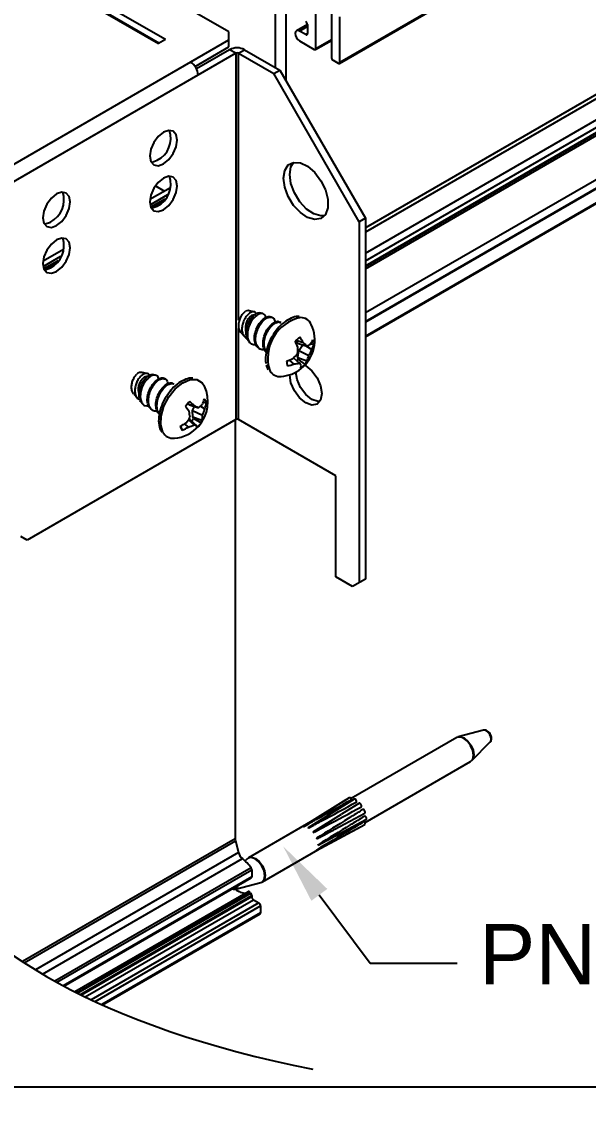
# Model space of a CAD drawing. Extents: x 0 to 11.1, y -12.5 to 0.1.
# Drawn here: x 5.51 to 7.854, y -12.457 to -7.981 of the extents above; entities that cross this region are included whole.
import ezdxf
from ezdxf import colors
from ezdxf.entities.mleader import LeaderData, LeaderLine
from ezdxf.math import Vec2, Vec3

# ---------------------------------------------------------------- set-up
doc = ezdxf.new("R2010")
doc.units = 0
doc.header["$LTSCALE"] = 0.5
doc.header["$MEASUREMENT"] = 0
for name, color, linetype in [('Dimension', 10, 'CONTINUOUS'), ('FAB DWG', 221, 'CONTINUOUS'), ('Hardware', 242, 'CONTINUOUS'), ('Housing', 150, 'CONTINUOUS'), ('Mounting', 4, 'CONTINUOUS')]:
    doc.layers.add(name, color=color, linetype=linetype)
doc.layers.add('Text-Unprinted', color=131, linetype='CONTINUOUS', plot=False)
doc.styles.get("Standard").update_dxf_attribs({"font": 'arial.ttf'})

msp = doc.modelspace()

# ---------------------------------------------------------------- linework, layer by layer
at = {"layer": 'Dimension', "transparency": 16777216}
msp.add_open_spline([(2.472, -8.0696), (4.2398, -8.4231), (4.5934, -10.1909), (4.9469, -11.9586), (6.7147, -12.3122)], degree=3, dxfattribs=at)
at = {"layer": 'Hardware', "transparency": 16777216}
for p, q in [((6.4712, -9.1803), (6.451, -9.176)), ((6.5064, -9.1877), (6.4948, -9.1852)), ((6.5478, -9.2044), (6.5433, -9.2019)), ((6.5831, -9.2249), (6.5787, -9.2223)), ((6.4174, -9.2673), (6.4302, -9.2816)), ((6.4501, -9.3038), (6.4543, -9.3084)), ((6.6503, -9.31), (6.6422, -9.3009)), ((6.6451, -9.298), (6.6744, -9.3081)), ((6.6503, -9.31), (6.6896, -9.3219)), ((6.492, -9.3316), (6.4964, -9.3342)), ((6.6518, -9.3688), (6.6562, -9.3399)), ((6.6562, -9.3399), (6.6731, -9.3169)), ((6.6562, -9.3399), (6.6974, -9.3615)), ((6.6855, -9.3206), (6.7095, -9.3369)), ((6.7055, -9.3126), (6.7182, -9.3161)), ((6.6159, -9.3803), (6.6364, -9.3964)), ((6.6349, -9.3703), (6.6592, -9.3926)), ((6.6535, -9.3777), (6.6518, -9.3688)), ((6.6518, -9.3688), (6.6893, -9.3838)), ((6.6535, -9.3777), (6.6828, -9.3983)), ((6.0279, -9.4351), (6.009, -9.4312)), ((6.063, -9.4425), (6.0512, -9.44)), ((6.1045, -9.4588), (6.1001, -9.4563)), ((6.1399, -9.4792), (6.1354, -9.4767)), ((5.9743, -9.5211), (5.9872, -9.5356)), ((6.007, -9.5576), (6.0112, -9.5624)), ((6.0363, -9.572), (6.0196, -9.5691)), ((6.2038, -9.5652), (6.1954, -9.5612)), ((6.1962, -9.5603), (6.223, -9.5689)), ((6.2038, -9.5652), (6.2417, -9.577)), ((6.2165, -9.5885), (6.2254, -9.5719)), ((6.2497, -9.5705), (6.2673, -9.5813)), ((6.2608, -9.5543), (6.2743, -9.5568)), ((6.0488, -9.586), (6.0532, -9.5885)), ((6.2177, -9.6146), (6.2165, -9.5885)), ((6.2165, -9.5885), (6.2584, -9.608)), ((6.2215, -9.6216), (6.2177, -9.6146)), ((6.2177, -9.6146), (6.2551, -9.6282)), ((6.2215, -9.6216), (6.2528, -9.6391)), ((6.1678, -9.6578), (6.1744, -9.6694)), ((6.1821, -9.6443), (6.2, -9.6572)), ((6.1996, -9.6269), (6.2232, -9.6477)), ((6.2017, -9.6239), (6.2072, -9.6265)), ((6.2072, -9.6265), (6.2344, -9.6514))]:
    msp.add_line(p, q, dxfattribs=at)
at = {"layer": 'Hardware', "lineweight": 25, "transparency": 16777216}
for p, q in [((7.4205, -10.9104), (7.3159, -10.9377)), ((7.3094, -10.9404), (6.8726, -11.1925)), ((7.3724, -11.0357), (7.4484, -10.9587)), ((6.9301, -11.2921), (7.3669, -11.04)), ((6.8652, -11.1898), (6.6744, -11.3082)), ((6.8506, -11.1982), (6.6897, -11.2981)), ((6.8852, -11.1951), (6.6944, -11.3136)), ((6.9052, -11.2128), (6.8324, -11.258)), ((6.8321, -11.2583), (6.7147, -11.3312)), ((6.8056, -11.3197), (6.9288, -11.2537)), ((6.7042, -11.2897), (6.448, -11.4376)), ((6.7308, -11.4059), (6.9288, -11.2999)), ((6.7361, -11.3859), (6.9341, -11.2799)), ((6.7471, -11.3977), (6.9142, -11.3083)), ((6.5055, -11.5372), (6.7618, -11.3893)), ((6.4425, -11.4419), (6.434, -11.4505)), ((6.3944, -11.5672), (6.499, -11.5399))]:
    msp.add_line(p, q, dxfattribs=at)
at = {"layer": 'Hardware', "transparency": 16777216, "flags": 128}
for points in [[(6.451, -9.176), (6.447, -9.1757), (6.4359, -9.1784)], [(6.0935, -9.6777), (6.085, -9.6481), (6.0866, -9.6113), (6.0982, -9.5712), (6.1185, -9.5322), (6.1454, -9.4986), (6.176, -9.474), (6.2068, -9.461), (6.2346, -9.461), (6.2564, -9.4741), (6.2658, -9.4882)]]:
    msp.add_lwpolyline(points, dxfattribs=at)
at = {"layer": 'Hardware', "lineweight": 25, "transparency": 16777216, "flags": 128}
for points in [[(7.4522, -10.9474), (7.4507, -10.9377), (7.4464, -10.9277), (7.4399, -10.9189), (7.4322, -10.9128), (7.4246, -10.9101), (7.4205, -10.9104)], [(7.3669, -11.04), (7.3669, -11.04), (7.3757, -11.0298), (7.3788, -11.0136), (7.3757, -10.9939), (7.3669, -10.9736), (7.3537, -10.9558), (7.3381, -10.9432), (7.3226, -10.9378), (7.3094, -10.9404)], [(7.3159, -10.9377), (7.3242, -10.9371), (7.3397, -10.9425), (7.3552, -10.955), (7.3683, -10.9727), (7.3771, -10.993), (7.3801, -11.0127)], [(7.4484, -10.9587), (7.4507, -10.9553), (7.4522, -10.9474)], [(7.3801, -11.0127), (7.3771, -11.0288), (7.3724, -11.0357)], [(6.8752, -11.1967), (6.8735, -11.1937), (6.8713, -11.1913), (6.8689, -11.1897), (6.8666, -11.1893), (6.8652, -11.1898)], [(6.8524, -11.1977), (6.8513, -11.1979), (6.8506, -11.1982)], [(6.8961, -11.2063), (6.8956, -11.2032), (6.8942, -11.2001), (6.8922, -11.1974), (6.8898, -11.1955), (6.8874, -11.1947), (6.8853, -11.195), (6.8852, -11.1951)], [(6.9154, -11.2273), (6.9161, -11.225), (6.9159, -11.2221), (6.9148, -11.2189), (6.9129, -11.216), (6.9106, -11.2138), (6.9082, -11.2125), (6.906, -11.2125), (6.9052, -11.2128)], [(6.9288, -11.2537), (6.9295, -11.2532), (6.9305, -11.2512), (6.9307, -11.2485), (6.9299, -11.2454), (6.9283, -11.2424), (6.9261, -11.2398), (6.9237, -11.2382), (6.9214, -11.2377)], [(6.9341, -11.2799), (6.9343, -11.2798), (6.9356, -11.2782), (6.9361, -11.2757), (6.9356, -11.2727), (6.9343, -11.2696), (6.9323, -11.2668), (6.9299, -11.2648)], [(6.6759, -11.3088), (6.6756, -11.3085), (6.6753, -11.3083), (6.675, -11.3081), (6.6747, -11.3081), (6.6745, -11.3082), (6.6743, -11.3084), (6.6741, -11.3086), (6.6741, -11.309)], [(6.6964, -11.3149), (6.6962, -11.3145), (6.6959, -11.3142), (6.6956, -11.3139), (6.6953, -11.3136), (6.695, -11.3135), (6.6947, -11.3135), (6.6945, -11.3135), (6.6942, -11.3137)], [(6.9142, -11.3083), (6.9148, -11.3079), (6.9155, -11.307)], [(6.9288, -11.2999), (6.9299, -11.2989), (6.9307, -11.2967), (6.9305, -11.2938), (6.9295, -11.2907), (6.9277, -11.2877)], [(6.73, -11.4058), (6.7303, -11.4059), (6.7306, -11.4059), (6.7308, -11.4058), (6.731, -11.4057), (6.7311, -11.4054), (6.7312, -11.4051), (6.7312, -11.4047), (6.731, -11.4043)], [(6.736, -11.3859), (6.7362, -11.3858), (6.7364, -11.3857), (6.7365, -11.3854), (6.7365, -11.385), (6.7365, -11.3847), (6.7364, -11.3843), (6.7362, -11.3839), (6.736, -11.3835)], [(6.499, -11.5399), (6.5039, -11.5379), (6.5126, -11.5278), (6.5157, -11.5117), (6.5126, -11.492), (6.5039, -11.4718), (6.4907, -11.454), (6.4752, -11.4415), (6.4597, -11.4362), (6.4466, -11.4387), (6.4425, -11.4419)], [(6.448, -11.4376), (6.4612, -11.4351), (6.4768, -11.4405), (6.4923, -11.453), (6.5055, -11.4708), (6.5143, -11.4911), (6.5174, -11.5109)], [(6.5174, -11.5109), (6.5143, -11.5271), (6.5055, -11.5372), (6.5055, -11.5372)], [(6.4025, -11.5539), (6.4011, -11.5612), (6.3968, -11.5662), (6.3944, -11.5672)]]:
    msp.add_lwpolyline(points, dxfattribs=at)
at = {"layer": 'Hardware', "transparency": 16777216}
for centre, radius, start, end in [((6.6991, -9.3718), 0.1712, 101.7313, 197.527), ((6.6639, -9.252), 0.0478, 23.3339, 89.456), ((6.5712, -9.2976), 0.151, 309.1384, 25.2992), ((6.712, -9.3689), 0.0975, 121.7639, 136.5129), ((6.3091, -9.462), 0.3688, 21.5979, 25.7518), ((6.4864, -9.4095), 0.2136, 28.3634, 35.3357), ((6.5268, -9.4865), 0.2315, 45.3307, 50.4148), ((6.6264, -9.2611), 0.0945, 326.1477, 338.3614), ((6.6643, -9.3162), 0.0539, 0.2111, 22.143), ((6.485, -9.2116), 0.2183, 312.2711, 319.6558), ((6.4254, -9.3345), 0.2267, 355.3422, 2.084), ((6.6503, -9.2296), 0.1003, 293.0598, 302.9669), ((6.5643, -9.2809), 0.1556, 328.817, 338.8962), ((6.6223, -9.2881), 0.0999, 330.7476, 343.7604), ((6.5182, -9.14), 0.2594, 289.7506, 295.9766), ((6.6598, -9.3839), 0.0539, 180.2111, 202.143), ((6.5714, -9.2256), 0.1827, 282.1439, 290.839), ((6.6229, -9.2454), 0.1515, 275.1078, 283.8504), ((6.5942, -9.3168), 0.0851, 309.4687, 314.2846), ((6.4822, -9.5454), 0.2339, 37.8067, 40.7978), ((6.6121, -9.3312), 0.0975, 301.7639, 316.5129), ((6.6414, -9.3712), 0.0495, 326.7689, 345.2687), ((6.5825, -9.3324), 0.1185, 334.3185, 345.817), ((6.0049, -9.4584), 0.0275, 81.3224, 132.9826), ((6.5781, -9.4005), 0.048, 208.4165, 276.5676), ((6.5712, -9.2976), 0.151, 274.7062, 309.1384), ((6.6282, -9.3974), 0.039, 334.5979, 353.2148), ((6.1293, -9.5528), 0.151, 318.4255, 25.2992), ((6.2869, -9.6416), 0.1218, 132.0699, 144.781), ((5.657, -9.9687), 0.6627, 34.6246, 36.8431), ((6.0143, -9.7597), 0.2827, 42.4315, 47.5155), ((5.8481, -10.4635), 0.97, 66.0642, 67.2664), ((6.1668, -9.4758), 0.1259, 306.4822, 316.044), ((6.1377, -9.5054), 0.1329, 334.269, 344.4653), ((6.2393, -9.5656), 0.0361, 14.0834, 42.7803), ((6.1481, -9.5339), 0.1283, 338.3174, 349.7284), ((6.0338, -9.5077), 0.2042, 319.9649, 327.7368), ((5.9711, -9.6435), 0.2368, 6.4908, 12.5046), ((6.1414, -9.5612), 0.1003, 315.4177, 322.9777), ((6.1676, -9.6031), 0.091, 343.9859, 356.8956), ((6.1055, -9.5426), 0.1664, 336.8479, 346.5354), ((6.1293, -9.5528), 0.151, 274.7062, 318.4255), ((6.0608, -9.4516), 0.2278, 297.4929, 304.6109), ((6.2009, -9.6448), 0.0361, 194.0834, 222.7803), ((6.1122, -9.506), 0.1748, 290.8581, 300.1387), ((6.1534, -9.5101), 0.1543, 287.5579, 296.9024), ((6.2534, -9.576), 0.0778, 247.201, 255.8998), ((6.2163, -9.6565), 0.0188, 351.7797, 15.8261), ((6.1533, -9.5688), 0.1218, 312.0699, 324.781), ((6.2301, -9.6287), 0.025, 335.6245, 1.3445), ((6.1365, -9.6551), 0.0485, 207.778, 276.1392)]:
    msp.add_arc(centre, radius, start, end, dxfattribs=at)
at = {"layer": 'Hardware', "lineweight": 25, "transparency": 16777216}
for centre, radius, start, end in [((6.6771, -11.3319), 0.0231, 92.8137, 97.4054), ((6.6682, -11.3612), 0.0542, 58.7007, 61.3047), ((6.6432, -11.3906), 0.093, 37.886, 39.7031), ((6.7141, -11.3335), 0.00242, 1.1923, 76.3969), ((6.6438, -11.3917), 0.093, 20.2972, 22.1142), ((6.7287, -11.3588), 0.00242, 343.6056, 58.8058), ((6.7116, -11.3917), 0.0232, 322.6038, 327.1948), ((6.6818, -11.3847), 0.0542, 358.6982, 1.3018)]:
    msp.add_arc(centre, radius, start, end, dxfattribs=at)
at = {"layer": 'Hardware', "transparency": 16777216}
for points, knots in [([(6.418, -9.2668), (6.4163, -9.2651), (6.4116, -9.2604), (6.408, -9.2478), (6.4075, -9.2313), (6.4113, -9.2141), (6.4179, -9.1985), (6.4267, -9.1857), (6.4329, -9.1808), (6.4359, -9.1784)], [0, 0, 0, 0, 0.087294, 0.243708, 0.400326, 0.556681, 0.7057, 0.854878, 1, 1, 1, 1]), ([(6.4799, -9.1888), (6.4792, -9.187), (6.4774, -9.1822), (6.4704, -9.1793), (6.4607, -9.1808), (6.4495, -9.1879), (6.4383, -9.1998), (6.4291, -9.2155), (6.4227, -9.2334), (6.42, -9.2515), (6.422, -9.2682), (6.4287, -9.2809), (6.4359, -9.2879), (6.4413, -9.2887), (6.4423, -9.2888)], [0, 0, 0, 0, 0.050978, 0.138221, 0.228206, 0.318907, 0.409365, 0.502092, 0.59592, 0.689587, 0.785057, 0.88201, 0.978877, 1, 1, 1, 1]), ([(6.4396, -9.2627), (6.4394, -9.2624), (6.4368, -9.2584), (6.4361, -9.2471), (6.4383, -9.2309), (6.4442, -9.215), (6.4531, -9.202), (6.4627, -9.1941), (6.4703, -9.1912), (6.4732, -9.1934), (6.4742, -9.1941)], [0, 0, 0, 0, 0.0135113, 0.1665521, 0.314515, 0.4689883, 0.6192454, 0.7695025, 0.9239757, 1, 1, 1, 1]), ([(6.4506, -9.3033), (6.448, -9.3001), (6.4419, -9.2929), (6.4381, -9.2752), (6.4391, -9.2539), (6.4454, -9.2321), (6.4552, -9.2124), (6.4678, -9.1968), (6.4807, -9.1874), (6.4901, -9.1838), (6.4938, -9.1855), (6.4946, -9.1859)], [0, 0, 0, 0, 0.09766, 0.224953, 0.352705, 0.479922, 0.602378, 0.725345, 0.847947, 0.965571, 1, 1, 1, 1]), ([(6.5199, -9.2041), (6.5189, -9.2003), (6.5168, -9.1924), (6.5078, -9.1869), (6.496, -9.1873), (6.4822, -9.1944), (6.4682, -9.2076), (6.4561, -9.2257), (6.4473, -9.2468), (6.4428, -9.2685), (6.4438, -9.2887), (6.4487, -9.3014), (6.4529, -9.3068), (6.4539, -9.308)], [0, 0, 0, 0, 0.084567, 0.178676, 0.274498, 0.371526, 0.468475, 0.566742, 0.666548, 0.766331, 0.867051, 0.969633, 1, 1, 1, 1]), ([(6.4927, -9.3305), (6.4901, -9.3293), (6.4819, -9.3255), (6.4744, -9.3096), (6.4718, -9.2861), (6.4772, -9.2597), (6.4884, -9.2344), (6.5044, -9.214), (6.5216, -9.2016), (6.5354, -9.1977), (6.5409, -9.2017), (6.5427, -9.203)], [0, 0, 0, 0, 0.0594394, 0.1857114, 0.3119834, 0.434238, 0.5616401, 0.6857114, 0.8097827, 0.9371848, 1, 1, 1, 1]), ([(6.5153, -9.3372), (6.5117, -9.3376), (6.5015, -9.3386), (6.4886, -9.3298), (6.4786, -9.3125), (6.4762, -9.2886), (6.4816, -9.2623), (6.4929, -9.237), (6.5088, -9.2166), (6.5262, -9.2039), (6.5417, -9.2007), (6.554, -9.207), (6.5565, -9.2178), (6.5577, -9.2232)], [0, 0, 0, 0, 0.04944, 0.142649, 0.23892, 0.335192, 0.428401, 0.525534, 0.620128, 0.714722, 0.811855, 0.905064, 1, 1, 1, 1]), ([(6.528, -9.3509), (6.5254, -9.3497), (6.5173, -9.3459), (6.5097, -9.33), (6.5071, -9.3065), (6.5126, -9.2801), (6.5238, -9.2549), (6.5398, -9.2344), (6.557, -9.2221), (6.5708, -9.2181), (6.5763, -9.2221), (6.5781, -9.2234)], [0, 0, 0, 0, 0.0594394, 0.1857114, 0.3119834, 0.434238, 0.5616401, 0.6857114, 0.8097827, 0.9371848, 1, 1, 1, 1]), ([(6.6575, -9.2009), (6.6559, -9.2006), (6.6456, -9.1987), (6.6239, -9.2061), (6.595, -9.223), (6.5691, -9.2474), (6.5563, -9.2673), (6.5509, -9.2757)], [0, 0, 0, 0, 0.047558, 0.292301, 0.548609, 0.809993, 1, 1, 1, 1]), ([(6.5324, -9.3535), (6.5298, -9.3523), (6.5217, -9.3485), (6.5141, -9.3325), (6.5115, -9.3091), (6.517, -9.2826), (6.5282, -9.2574), (6.5442, -9.2369), (6.5614, -9.2246), (6.5752, -9.2207), (6.5807, -9.2246), (6.5825, -9.226)], [0, 0, 0, 0, 0.0594394, 0.1857114, 0.3119834, 0.434238, 0.5616401, 0.6857114, 0.8097827, 0.9371848, 1, 1, 1, 1]), ([(6.4799, -9.3168), (6.4763, -9.3172), (6.4658, -9.3183), (6.4586, -9.3121), (6.4539, -9.308)], [0, 0, 0, 0, 0.339602, 1, 1, 1, 1]), ([(6.5509, -9.2757), (6.5487, -9.2787), (6.5387, -9.2927), (6.5268, -9.3221), (6.518, -9.359), (6.5181, -9.3827), (6.52, -9.3934), (6.5202, -9.3941)], [0, 0, 0, 0, 0.082429, 0.385398, 0.689528, 0.979181, 1, 1, 1, 1]), ([(6.5215, -9.3994), (6.5224, -9.4038), (6.5239, -9.4113), (6.5282, -9.4166), (6.5299, -9.4187)], [0, 0, 0, 0, 0.5929828, 1, 1, 1, 1]), ([(5.9746, -9.5209), (5.9723, -9.518), (5.9672, -9.5115), (5.9643, -9.497), (5.9652, -9.4802), (5.9697, -9.4635), (5.977, -9.4486), (5.9831, -9.4417), (5.9861, -9.4382)], [0, 0, 0, 0, 0.148479, 0.324818, 0.50086, 0.668643, 0.836605, 1, 1, 1, 1]), ([(6.0366, -9.4437), (6.0363, -9.4426), (6.0353, -9.4382), (6.0296, -9.4348), (6.0203, -9.4346), (6.0095, -9.4402), (5.9984, -9.4508), (5.9884, -9.4654), (5.9812, -9.4828), (5.9776, -9.501), (5.9781, -9.518), (5.9835, -9.5319), (5.9907, -9.5405), (5.9968, -9.5419), (5.9985, -9.5423)], [0, 0, 0, 0, 0.028787, 0.117546, 0.205973, 0.29718, 0.389112, 0.480799, 0.574784, 0.669886, 0.764824, 0.86159, 0.95986, 1, 1, 1, 1]), ([(6.0071, -9.5575), (6.0069, -9.5573), (6.0024, -9.5542), (5.9977, -9.5423), (5.9946, -9.5233), (5.9974, -9.5015), (6.0046, -9.4803), (6.0155, -9.4618), (6.0282, -9.4481), (6.0408, -9.4399), (6.0477, -9.44), (6.0512, -9.4401)], [0, 0, 0, 0, 0.005907, 0.134396, 0.263349, 0.391762, 0.515369, 0.639492, 0.763246, 0.881977, 1, 1, 1, 1]), ([(6.0761, -9.4594), (6.0757, -9.4565), (6.0745, -9.4491), (6.0674, -9.4429), (6.0562, -9.4413), (6.0429, -9.4466), (6.0291, -9.4582), (6.0162, -9.4749), (6.0064, -9.4952), (6.0008, -9.5169), (6.0001, -9.5376), (6.005, -9.5552), (6.0127, -9.5649), (6.0183, -9.5683), (6.0196, -9.5691)], [0, 0, 0, 0, 0.05595, 0.144072, 0.232063, 0.321657, 0.412378, 0.503025, 0.594905, 0.688224, 0.78152, 0.875693, 0.971607, 1, 1, 1, 1]), ([(5.9964, -9.5162), (5.9956, -9.5144), (5.9929, -9.5086), (5.9933, -9.4953), (5.9967, -9.4789), (6.0041, -9.4639), (6.0136, -9.4526), (6.0226, -9.4468), (6.0292, -9.4457), (6.0309, -9.4479), (6.0311, -9.4481)], [0, 0, 0, 0, 0.067186, 0.216125, 0.371617, 0.522865, 0.674114, 0.829606, 0.978545, 1, 1, 1, 1]), ([(6.0491, -9.5854), (6.0448, -9.5823), (6.0354, -9.5757), (6.0291, -9.5555), (6.0298, -9.5305), (6.0374, -9.504), (6.0509, -9.4803), (6.0679, -9.4623), (6.0843, -9.4538), (6.096, -9.4525), (6.0993, -9.4563), (6.0997, -9.4568)], [0, 0, 0, 0, 0.108686, 0.234958, 0.357212, 0.484614, 0.608686, 0.732757, 0.860159, 0.982414, 1, 1, 1, 1]), ([(6.0717, -9.5924), (6.066, -9.592), (6.0539, -9.5913), (6.0406, -9.5785), (6.0334, -9.5582), (6.0343, -9.533), (6.0418, -9.5066), (6.0554, -9.4828), (6.0722, -9.465), (6.0891, -9.4557), (6.1037, -9.4567), (6.1127, -9.4647), (6.1133, -9.4748), (6.1136, -9.4787)], [0, 0, 0, 0, 0.083289, 0.179374, 0.275458, 0.368486, 0.465431, 0.559841, 0.654251, 0.751195, 0.844223, 0.940308, 1, 1, 1, 1]), ([(6.0845, -9.6059), (6.0802, -9.6028), (6.0708, -9.5961), (6.0645, -9.5759), (6.0652, -9.5509), (6.0728, -9.5244), (6.0863, -9.5007), (6.1032, -9.4827), (6.1196, -9.4742), (6.1314, -9.4729), (6.1347, -9.4767), (6.1351, -9.4772)], [0, 0, 0, 0, 0.108686, 0.234958, 0.357212, 0.484614, 0.608686, 0.732757, 0.860159, 0.982414, 1, 1, 1, 1]), ([(6.0889, -9.6084), (6.0846, -9.6053), (6.0752, -9.5986), (6.0689, -9.5784), (6.0696, -9.5535), (6.0772, -9.5269), (6.0907, -9.5032), (6.1076, -9.4853), (6.124, -9.4767), (6.1358, -9.4755), (6.1391, -9.4793), (6.1395, -9.4797)], [0, 0, 0, 0, 0.108686, 0.234958, 0.357212, 0.484614, 0.608686, 0.732757, 0.860159, 0.982414, 1, 1, 1, 1]), ([(6.2173, -9.4553), (6.2171, -9.4553), (6.2086, -9.453), (6.1886, -9.4589), (6.1598, -9.4732), (6.1335, -9.4956), (6.1201, -9.5147), (6.1145, -9.5226)], [0, 0, 0, 0, 0.006578, 0.262403, 0.529631, 0.804432, 1, 1, 1, 1]), ([(6.1145, -9.5226), (6.1121, -9.5256), (6.1014, -9.5392), (6.0881, -9.5685), (6.0771, -9.6063), (6.0755, -9.6415), (6.0812, -9.6626), (6.0859, -9.6732), (6.0873, -9.675), (6.0877, -9.6756)], [0, 0, 0, 0, 0.064421, 0.287496, 0.511247, 0.736618, 0.946499, 0.982649, 1, 1, 1, 1])]:
    msp.add_open_spline(points, degree=3, knots=knots, dxfattribs=at)
at = {"layer": 'Hardware', "lineweight": 25, "transparency": 16777216}
for points, knots in [([(7.4538, -10.9443), (7.4535, -10.9412), (7.4529, -10.9348), (7.4483, -10.925), (7.4413, -10.9163), (7.4331, -10.9111), (7.4258, -10.9093), (7.4221, -10.9103), (7.4209, -10.9107)], [0, 0, 0, 0, 0.174192, 0.367409, 0.561749, 0.767318, 0.924529, 1, 1, 1, 1]), ([(7.4483, -10.9585), (7.4486, -10.9583), (7.4508, -10.9568), (7.453, -10.9517), (7.4535, -10.9469), (7.4538, -10.9443)], [0, 0, 0, 0, 0.076982, 0.5023788, 1, 1, 1, 1]), ([(6.6759, -11.3088), (6.6764, -11.3085), (6.6802, -11.3064), (6.6974, -11.2967), (6.7633, -11.2595), (6.8259, -11.2244), (6.8752, -11.1967)], [0, 0, 0, 0, 0.007458, 0.057409, 0.257212, 1, 1, 1, 1]), ([(6.6964, -11.3149), (6.6969, -11.3147), (6.7007, -11.3126), (6.7179, -11.3033), (6.784, -11.2673), (6.8467, -11.2332), (6.8961, -11.2063)], [0, 0, 0, 0, 0.007458, 0.057409, 0.257212, 1, 1, 1, 1]), ([(6.7166, -11.3335), (6.7171, -11.3332), (6.7209, -11.3312), (6.738, -11.3221), (6.8038, -11.287), (6.8662, -11.2536), (6.9154, -11.2273)], [0, 0, 0, 0, 0.007458, 0.057409, 0.257212, 1, 1, 1, 1]), ([(6.9214, -11.2377), (6.9176, -11.24), (6.8975, -11.2525), (6.8338, -11.2921), (6.7737, -11.3295), (6.73, -11.3567)], [0, 0, 0, 0, 0.058989, 0.3150592, 1, 1, 1, 1]), ([(6.9299, -11.2648), (6.9261, -11.2672), (6.9058, -11.2796), (6.8412, -11.3191), (6.7803, -11.3564), (6.736, -11.3835)], [0, 0, 0, 0, 0.058989, 0.315059, 1, 1, 1, 1]), ([(6.9277, -11.2877), (6.9239, -11.29), (6.9032, -11.3023), (6.8378, -11.3412), (6.776, -11.3777), (6.731, -11.4043)], [0, 0, 0, 0, 0.058989, 0.3150592, 1, 1, 1, 1]), ([(6.731, -11.3595), (6.7315, -11.3592), (6.7353, -11.3572), (6.7522, -11.3482), (6.7765, -11.3353), (6.7975, -11.324), (6.8054, -11.3197)], [0, 0, 0, 0, 0.01974, 0.151941, 0.680748, 1, 1, 1, 1]), ([(6.3817, -11.5659), (6.382, -11.566), (6.3847, -11.5672), (6.3889, -11.5683), (6.3927, -11.5673), (6.3941, -11.5669)], [0.8060613, 0.8060613, 0.8060613, 0.8060613, 0.8171821, 0.9375878, 1, 1, 1, 1])]:
    msp.add_open_spline(points, degree=3, knots=knots, dxfattribs=at)
at = {"layer": 'Housing', "transparency": 16777216}
for p, q in [((6.5581, -6.6391), (6.5581, -8.1696)), ((6.8243, -8.1533), (7.7941, -7.5935)), ((6.8264, -8.1488), (7.7912, -7.5918)), ((6.7274, -8.0916), (6.7274, -7.9038)), ((6.6041, -8.2262), (6.6041, -7.9424)), ((6.791, -7.9405), (6.791, -8.1283)), ((6.8264, -8.1488), (6.8264, -7.961)), ((6.692, -7.9923), (6.6468, -8.0184)), ((6.692, -8.0008), (6.6593, -8.0197)), ((6.692, -7.9932), (6.692, -8.0304)), ((6.6849, -8.0345), (6.6593, -8.0197)), ((6.6849, -8.0345), (6.692, -8.0304)), ((6.7274, -8.0916), (6.791, -8.0549)), ((8.3506, -8.0138), (6.9316, -8.8329)), ((8.3506, -8.0319), (6.9316, -8.8511)), ((6.6593, -8.0605), (6.7203, -8.0957)), ((6.7253, -8.0962), (6.791, -8.0583)), ((6.7981, -8.1406), (6.8193, -8.1528)), ((6.9316, -8.938), (8.3506, -8.1188)), ((6.9316, -8.97), (8.3506, -8.1508)), ((6.9316, -8.9905), (8.3506, -8.1713)), ((8.3506, -8.1736), (6.9316, -8.9928)), ((6.9316, -9.0031), (8.3506, -8.1839)), ((8.3506, -8.366), (6.9316, -9.1852)), ((6.9316, -9.22), (8.3506, -8.4008)), ((8.3506, -8.4035), (6.9316, -9.2227)), ((6.9316, -9.2807), (8.3506, -8.4615)), ((6.9316, -9.2841), (8.3506, -8.4649)), ((6.125, -8.6674), (6.0405, -8.7162)), ((6.0634, -8.6593), (6.1012, -8.6812)), ((6.041, -8.7379), (6.1144, -8.6955)), ((6.1026, -8.7146), (6.0443, -8.7483)), ((6.0456, -8.7509), (6.0977, -8.7208)), ((5.683, -8.9226), (5.5986, -8.9713)), ((5.5991, -8.993), (5.6725, -8.9506)), ((5.6606, -8.9698), (5.6023, -9.0034)), ((5.6036, -9.006), (5.6557, -8.976)), ((6.3925, -9.6278), (6.3925, -11.3592)), ((6.3925, -11.3592), (5.513, -11.8669)), ((5.521, -11.8721), (6.3938, -11.3683)), ((6.3938, -11.3683), (6.4065, -11.4158)), ((6.4065, -11.4158), (5.5666, -11.9006)), ((5.5963, -11.9185), (6.423, -11.4412)), ((6.4586, -11.4791), (5.6472, -11.9476)), ((5.6559, -11.9524), (6.4615, -11.4873)), ((6.4615, -11.4873), (6.4615, -11.5165)), ((6.4615, -11.5165), (5.6819, -11.9665)), ((5.685, -11.9681), (6.4594, -11.5211)), ((6.4467, -11.578), (5.7302, -11.9916)), ((5.7381, -11.9956), (6.4552, -11.5816)), ((6.4579, -11.585), (5.7426, -11.9979)), ((6.4552, -11.5816), (6.4579, -11.585)), ((5.753, -12.0031), (6.4615, -11.5941)), ((6.4615, -11.5994), (5.758, -12.0055)), ((5.7733, -12.013), (6.4685, -11.6116)), ((6.491, -11.6246), (5.7979, -12.0247)), ((5.8135, -12.0321), (6.4981, -11.6369)), ((6.4615, -11.5941), (6.4615, -11.5994)), ((6.4685, -11.6116), (6.491, -11.6246)), ((6.4981, -11.6369), (6.4981, -11.6654)), ((6.4981, -11.6654), (5.8411, -12.0447)), ((5.8444, -12.0462), (6.496, -11.67))]:
    msp.add_line(p, q, dxfattribs=at)
at = {"layer": 'Housing', "transparency": 16777216, "flags": 128}
for points in [[(6.6593, -8.0197), (6.6526, -8.0173), (6.6468, -8.0184), (6.643, -8.0228), (6.6416, -8.0299), (6.643, -8.0385), (6.6468, -8.0473), (6.6526, -8.055), (6.6593, -8.0605)], [(6.4552, -11.5816), (6.4541, -11.5803), (6.4528, -11.5793), (6.4516, -11.5784), (6.4503, -11.5778), (6.4491, -11.5776), (6.448, -11.5776), (6.447, -11.5778), (6.4467, -11.578)]]:
    msp.add_lwpolyline(points, dxfattribs=at)
at = {"layer": 'Housing', "transparency": 16777216}
for centre, radius, start, end in [((6.6767, -7.9939), 0.0154, 2.6055, 57.3945), ((6.6877, -8.0311), 0.00437, 230.7967, 9.214), ((6.7231, -8.0923), 0.00437, 230.7967, 9.214), ((6.8064, -8.1276), 0.0154, 182.6055, 237.3945), ((6.8221, -8.1495), 0.00437, 230.7967, 9.214), ((6.4282, -11.3588), 0.0357, 180.5722, 195.4036), ((6.4535, -11.4032), 0.0487, 195.036, 231.2774), ((6.3195, -11.574), 0.1684, 34.2831, 52.0431), ((6.4465, -11.4879), 0.015, 2.364, 35.8838), ((6.4564, -11.517), 0.00505, 305.8415, 5.4707), ((6.4326, -11.5322), 0.0512, 222.6808, 275.7134), ((6.4461, -11.5948), 0.0153, 2.6393, 39.7721), ((6.4768, -11.5987), 0.0154, 182.6055, 237.3945), ((6.4827, -11.6375), 0.0154, 2.6055, 57.3945), ((6.4932, -11.666), 0.00493, 305.0133, 6.2988)]:
    msp.add_arc(centre, radius, start, end, dxfattribs=at)
at = {"layer": 'Mounting', "transparency": 16777216}
for p, q in [((6.3673, -8.0236), (4.579, -6.9913)), ((4.496, -7.1596), (6.0757, -8.0715)), ((6.1045, -8.0549), (4.5249, -7.1429)), ((4.5249, -7.1723), (6.0792, -8.0695)), ((5.1654, -8.7501), (6.3673, -8.0563)), ((6.1045, -8.0549), (6.0757, -8.0715)), ((6.3673, -8.0856), (6.3673, -8.0236)), ((6.2273, -8.1664), (6.3673, -8.0856)), ((6.3702, -8.0969), (6.2329, -8.1762)), ((6.3956, -8.1116), (6.3702, -8.0969)), ((6.4069, -8.1116), (6.4323, -8.0969)), ((6.4323, -8.0969), (6.5781, -8.1811)), ((6.3956, -8.1116), (6.2393, -8.2018)), ((6.3956, -8.1116), (6.3956, -9.626)), ((6.4069, -8.1116), (6.5527, -8.1957)), ((6.4069, -9.2155), (6.4069, -8.1116)), ((6.5527, -8.1957), (6.5781, -8.1811)), ((6.5781, -8.1811), (6.9316, -8.7935)), ((6.2393, -8.2018), (5.3555, -8.7121)), ((6.9062, -8.8081), (6.5527, -8.1957)), ((6.9316, -8.7935), (6.9062, -8.8081)), ((6.9062, -8.8081), (6.9062, -10.2999)), ((6.9316, -8.7935), (6.9316, -10.2853)), ((6.4069, -9.626), (6.4069, -9.2496)), ((6.3956, -9.626), (5.5322, -10.1244)), ((6.809, -9.8581), (6.4069, -9.626)), ((6.809, -10.2765), (6.809, -9.8581)), ((5.5322, -10.1244), (5.5069, -10.1097)), ((6.8779, -10.3163), (6.809, -10.2765)), ((6.9316, -10.2853), (6.8779, -10.3163))]:
    msp.add_line(p, q, dxfattribs=at)
at = {"layer": 'Mounting', "transparency": 16777216, "flags": 128}
for points in [[(6.0965, -8.5689), (6.1182, -8.5515), (6.1365, -8.5267), (6.1488, -8.4984), (6.1531, -8.4709), (6.1488, -8.4484), (6.1365, -8.4343), (6.1182, -8.4307), (6.0965, -8.4383), (6.0749, -8.4557), (6.0565, -8.4805), (6.0443, -8.5088), (6.0399, -8.5363), (6.0443, -8.5588), (6.0565, -8.5729), (6.0749, -8.5764), (6.0965, -8.5689)], [(6.0459, -8.562), (6.0495, -8.5618), (6.0711, -8.5543)], [(6.5933, -8.6275), (6.5983, -8.5959), (6.6127, -8.5735), (6.635, -8.5627), (6.6627, -8.5646), (6.6928, -8.5791), (6.7222, -8.6047), (6.7475, -8.6384), (6.7661, -8.6767), (6.7759, -8.7154), (6.7759, -8.7504), (6.7661, -8.7777), (6.7475, -8.7946), (6.7222, -8.7991), (6.6928, -8.7907), (6.6627, -8.7704), (6.635, -8.7404), (6.6127, -8.7039), (6.5983, -8.6648), (6.5933, -8.6275)], [(6.6187, -8.6128), (6.6237, -8.5812), (6.6342, -8.5628)], [(6.0965, -8.7584), (6.1182, -8.741), (6.1365, -8.7162), (6.1488, -8.6879), (6.1531, -8.6605), (6.1488, -8.6379), (6.1365, -8.6238), (6.1182, -8.6203), (6.0965, -8.6278), (6.0749, -8.6453), (6.0565, -8.67), (6.0443, -8.6983), (6.0399, -8.7258), (6.0443, -8.7483), (6.0565, -8.7624), (6.0749, -8.766), (6.0965, -8.7584)], [(6.7617, -8.7836), (6.7476, -8.7844), (6.7182, -8.7761), (6.6881, -8.7558), (6.6604, -8.7257), (6.6381, -8.6892), (6.6237, -8.6502), (6.6187, -8.6128)], [(5.6546, -8.824), (5.6762, -8.8066), (5.6946, -8.7818), (5.7068, -8.7536), (5.7111, -8.7261), (5.7068, -8.7036), (5.6946, -8.6894), (5.6762, -8.6859), (5.6546, -8.6934), (5.6329, -8.7109), (5.6146, -8.7356), (5.6023, -8.7639), (5.598, -8.7914), (5.6023, -8.8139), (5.6146, -8.828), (5.6329, -8.8316), (5.6546, -8.824)], [(6.0459, -8.7515), (6.0495, -8.7513), (6.0711, -8.7438)], [(5.6039, -8.8171), (5.6075, -8.8169), (5.6292, -8.8094)], [(5.6546, -9.0136), (5.6762, -8.9961), (5.6946, -8.9713), (5.7068, -8.9431), (5.7111, -8.9156), (5.7068, -8.8931), (5.6946, -8.879), (5.6762, -8.8754), (5.6546, -8.8829), (5.6329, -8.9004), (5.6146, -8.9251), (5.6023, -8.9534), (5.598, -8.9809), (5.6023, -9.0034), (5.6146, -9.0175), (5.6329, -9.0211), (5.6546, -9.0136)], [(5.6039, -9.0066), (5.6075, -9.0064), (5.6292, -8.9989)], [(6.681, -9.4014), (6.6853, -9.4037), (6.7107, -9.4242), (6.7323, -9.4533), (6.7467, -9.4865), (6.7517, -9.5188), (6.7467, -9.5453), (6.7323, -9.5618), (6.7107, -9.566), (6.6853, -9.5572), (6.6598, -9.5367), (6.6383, -9.5076), (6.6238, -9.4743), (6.6188, -9.4421), (6.6188, -9.4421)], [(6.7432, -9.5515), (6.7361, -9.5514), (6.7106, -9.5425), (6.6852, -9.522), (6.6636, -9.4929), (6.6492, -9.4597), (6.6442, -9.4299)]]:
    msp.add_lwpolyline(points, dxfattribs=at)
at = {"layer": 'Mounting', "transparency": 16777216}
for centre, radius, start, end in [((6.4013, -8.1569), 0.0675, 62.6097, 117.3903), ((6.4013, -8.1225), 0.0123, 62.6097, 117.3903), ((6.172, -8.2049), 0.0675, 2.6055, 57.3945), ((6.0248, -8.4631), 0.1022, 296.9277, 18.5598), ((6.0248, -8.6526), 0.1022, 296.9277, 18.5598), ((5.5829, -8.7182), 0.1022, 296.9277, 18.5598), ((5.5829, -8.9078), 0.1022, 296.9277, 18.5598), ((6.4013, -9.6369), 0.0123, 62.6097, 117.3903)]:
    msp.add_arc(centre, radius, start, end, dxfattribs=at)
at = {"layer": 'Text-Unprinted', "ltscale": 0.5, "transparency": 16777216}
msp.add_lwpolyline([(0, 0), (11.1232, 0), (11.1232, -12.3857), (0, -12.3857)], close=True, dxfattribs=at)

# ---------------------------------------------------------------- leaders
at = {"layer": 'FAB DWG', "transparency": 16777216}
ml = msp.add_multileader_mtext('Standard', dxfattribs=at)
ml.set_content('PN00014 (x2)', color=256)
ml.set_leader_properties()
ml.build(insert=Vec2(0, 0))
ml.multileader.update_dxf_attribs({"text_right_attachment_type": 2, "dogleg_length": 0.36, "arrow_head_size": 0.25})
ctx = ml.context
ctx.base_point, ctx.char_height, ctx.arrow_head_size, ctx.landing_gap_size, ctx.plane_origin = Vec3(7.3116, -11.8732), 0.25, 0.25, 0.09, Vec3(8.559, -13.3766)
ctx.right_attachment = 2
notes = []
notes.append((ctx, [(1, (1, 1, 0), (6.9516, -11.8732), (1, 0), 0.36, [(0, [(6.5917, -11.3906)], 0, [])])]))
ctx.mtext.insert, ctx.mtext.flow_direction = Vec3(7.4016, -11.7115), 5
for ctx, leaders in notes:
    for number, flags, end, landing, length, lines in leaders:
        leader = LeaderData()
        leader.index, (leader.has_last_leader_line, leader.has_dogleg_vector, leader.attachment_direction) = number, flags
        leader.last_leader_point, leader.dogleg_vector, leader.dogleg_length = Vec3(end), Vec3(landing), length
        for number, points, colour, breaks in lines:
            line = LeaderLine()
            line.index, line.vertices, line.color, line.breaks = number, Vec3.list(points), colors.encode_raw_color(colour), breaks
            leader.lines.append(line)
        ctx.leaders.append(leader)

doc.saveas('drawing.dxf')
